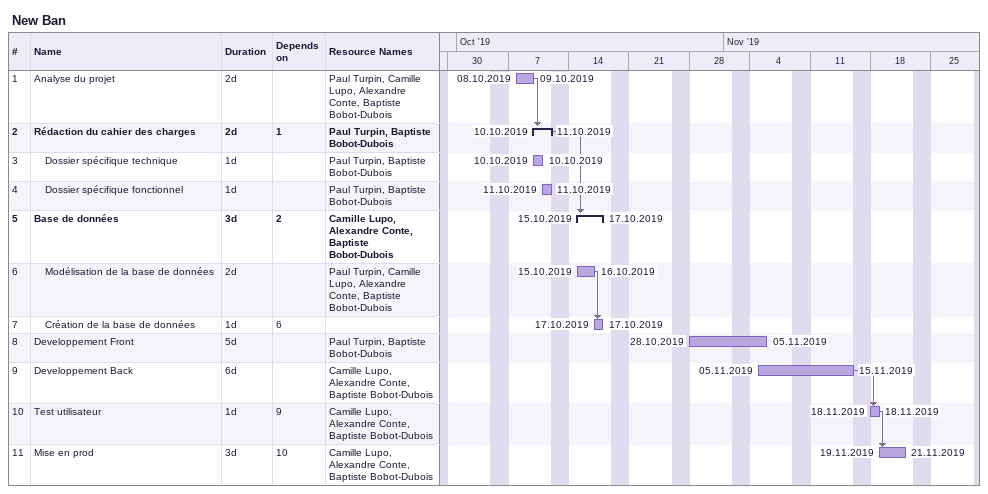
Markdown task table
New Ban

| ID | Level | Task | Duration | Start | Finish | Predecessors | Resources |
|---|---|---|---|---|---|---|---|
| 1 | 1 | Analyse du projet | 2d | 2019-10-08 | 2019-10-09 |  | Paul Turpin, Camille Lupo, Alexandre Conte, Baptiste Bobot-Dubois |
| 2 | 1 | **Rédaction du cahier des charges** | 2d | 2019-10-10 | 2019-10-11 | 1 | Paul Turpin, Baptiste Bobot-Dubois |
| 3 | 2 | Dossier spécifique technique | 1d | 2019-10-10 | 2019-10-10 |  | Paul Turpin, Baptiste Bobot-Dubois |
| 4 | 2 | Dossier spécifique fonctionnel | 1d | 2019-10-11 | 2019-10-11 |  | Paul Turpin, Baptiste Bobot-Dubois |
| 5 | 1 | **Base de données** | 3d | 2019-10-15 | 2019-10-17 | 2 | Camille Lupo, Alexandre Conte, Baptiste Bobot-Dubois |
| 6 | 2 | Modélisation de la base de données | 2d | 2019-10-15 | 2019-10-16 |  | Paul Turpin, Camille Lupo, Alexandre Conte, Baptiste Bobot-Dubois |
| 7 | 2 | Création de la base de données | 1d | 2019-10-17 | 2019-10-17 | 6 |  |
| 8 | 1 | Developpement Front | 5d | 2019-10-28 | 2019-11-05 |  | Paul Turpin, Baptiste Bobot-Dubois |
| 9 | 1 | Developpement Back | 6d | 2019-11-05 | 2019-11-15 |  | Camille Lupo, Alexandre Conte, Baptiste Bobot-Dubois |
| 10 | 1 | Test utilisateur | 1d | 2019-11-18 | 2019-11-18 | 9 | Camille Lupo, Alexandre Conte, Baptiste Bobot-Dubois |
| 11 | 1 | Mise en prod | 3d | 2019-11-19 | 2019-11-21 | 10 | Camille Lupo, Alexandre Conte, Baptiste Bobot-Dubois |
